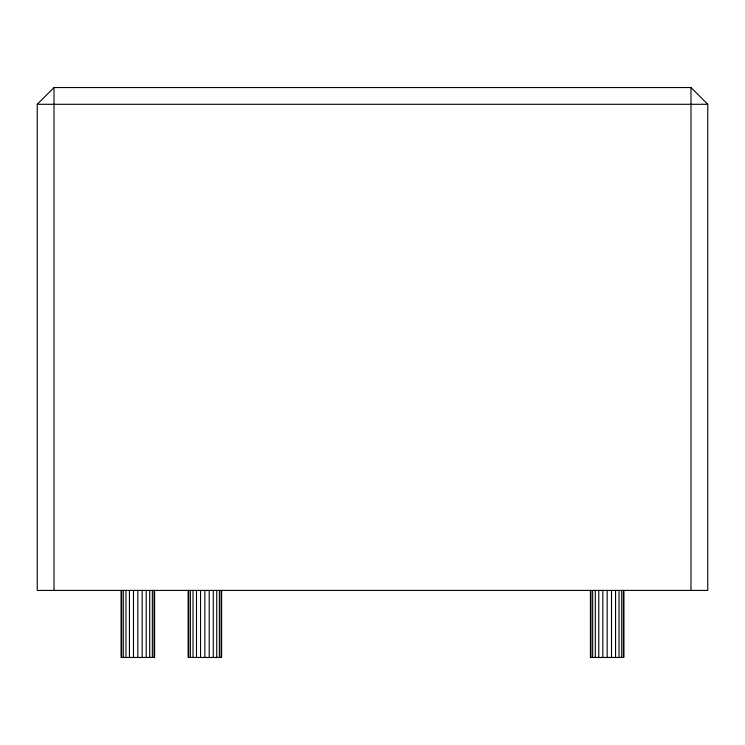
<?xml version="1.0" encoding="UTF-8"?>
<svg xmlns="http://www.w3.org/2000/svg" width="745" height="745" viewBox="0 0 745 745"><rect width="100%" height="100%" fill="white"/><g stroke="black" fill="none" stroke-linecap="round" stroke-linejoin="round"><path stroke-width="1.12" d="M37.25 104.3L54.013 87.538L690.988 87.538L707.75 104.3L707.75 590.413L37.25 590.413L37.25 104.3L707.75 104.3M690.988 87.538L690.988 590.413M623.938 590.413L623.938 657.462L590.413 657.462L590.413 590.413M623.369 590.413L623.369 657.462M621.693 590.413L621.693 657.462M619.03 590.413L619.03 657.462M615.556 590.413L615.556 657.462M611.515 590.413L611.515 657.462M607.175 590.413L607.175 657.462M602.835 590.413L602.835 657.462M598.794 590.413L598.794 657.462M595.32 590.413L595.32 657.462M592.657 590.413L592.657 657.462M590.981 590.413L590.981 657.462M221.638 590.413L221.638 657.462L188.113 657.462L188.113 590.413M221.069 590.413L221.069 657.462M219.393 590.413L219.393 657.462M216.73 590.413L216.73 657.462M213.256 590.413L213.256 657.462M209.215 590.413L209.215 657.462M204.875 590.413L204.875 657.462M200.535 590.413L200.535 657.462M196.494 590.413L196.494 657.462M193.02 590.413L193.02 657.462M190.357 590.413L190.357 657.462M188.681 590.413L188.681 657.462M154.588 590.413L154.588 657.462L121.062 657.462L121.062 590.413M154.019 590.413L154.019 657.462M152.343 590.413L152.343 657.462M149.68 590.413L149.68 657.462M146.206 590.413L146.206 657.462M142.165 590.413L142.165 657.462M137.825 590.413L137.825 657.462M133.485 590.413L133.485 657.462M129.444 590.413L129.444 657.462M125.97 590.413L125.97 657.462M123.307 590.413L123.307 657.462M121.631 590.413L121.631 657.462M54.013 87.538L54.013 590.413"/></g></svg>
